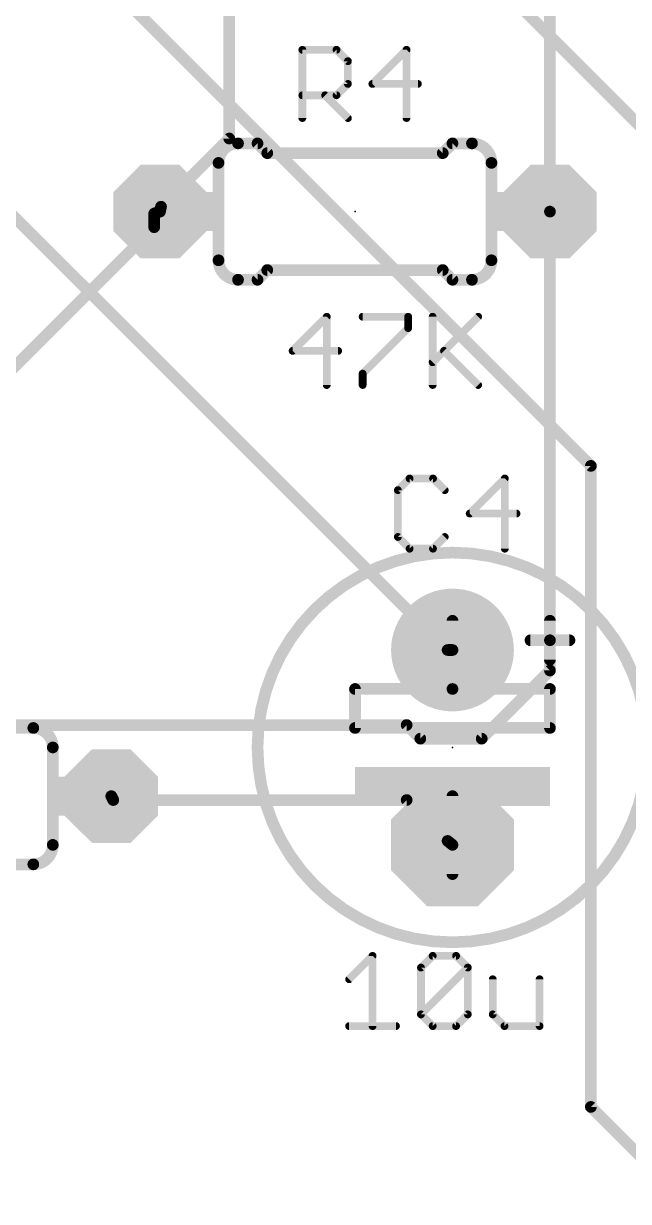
# Model space of a CAD drawing. Extents: x 0 to 101, y -4 to 80.
# Drawn here: x 28.7 to 36.58, y 10.59 to 25.95 of the extents above; entities that cross this region are included whole.
import ezdxf

# ---------------------------------------------------------------- set-up
doc = ezdxf.new("R2010")
doc.units = 0
for name, color, linetype in [('1', 14, 'CONTINUOUS'), ('16', 174, 'CONTINUOUS'), ('17', 94, 'CONTINUOUS'), ('21', 251, 'CONTINUOUS'), ('23', 178, 'CONTINUOUS'), ('25', 251, 'CONTINUOUS'), ('51', 251, 'CONTINUOUS')]:
    doc.layers.add(name, color=color, linetype=linetype)

# ---------------------------------------------------------------- blocks, each defined once
blk = doc.blocks.new('RECT')
blk.add_solid([(-0.5, -0.5), (0.5, -0.5), (-0.5, 0.5), (0.5, 0.5)])
blk = doc.blocks.new('ROUNDP')
at = {"const_width": 0.5}
blk.add_lwpolyline([(0, -0.25, 1), (0, 0.25, 1), (0, -0.25)], format="xyb", dxfattribs=at)
blk = doc.blocks.new('OCTAGONP')
at = {"const_width": 0.5}
blk.add_lwpolyline([(-0.25, -0.1036), (-0.25, 0.1036), (-0.1036, 0.25), (0.1036, 0.25), (0.25, 0.1036), (0.25, -0.1036), (0.1036, -0.25), (-0.1036, -0.25), (-0.25, -0.1036), (-0.25, 0.1036)], dxfattribs=at)

msp = doc.modelspace()

# ---------------------------------------------------------------- linework, layer by layer
at = {"layer": '1', "const_width": 0.1524}
for points in [[(31.3817, 24.4475), (31.3817, 30.4038)], [(35.56, 27.94), (35.56, 23.495)], [(25.0698, 26.9367), (34.2265, 17.78)], [(30.4927, 23.5585), (31.3817, 24.4475)], [(30.4927, 23.5585), (30.48, 23.495)], [(35.56, 23.495), (35.56, 17.5133)], [(34.2265, 17.78), (34.29, 17.78)], [(35.56, 17.5133), (34.671, 16.6243)], [(33.6931, 16.8021), (27.559, 16.8021)], [(33.8709, 16.6243), (33.6931, 16.8021)], [(34.671, 16.6243), (33.8709, 16.6243)], [(29.8704, 15.8242), (29.845, 15.875)], [(33.6931, 15.8242), (29.8704, 15.8242)], [(34.2265, 15.2908), (33.6931, 15.8242)], [(34.2265, 15.2908), (34.29, 15.24)]]:
    msp.add_lwpolyline(points, dxfattribs=at)
at = {"layer": '1', "const_width": 0.0762}
for points in [[(31.3436, 24.4475, 1), (31.4198, 24.4475)], [(31.4086, 24.4206, 1), (31.3548, 24.4744)], [(30.4426, 23.5025, 1), (30.5174, 23.4875)], [(30.4658, 23.5854, 1), (30.5196, 23.5316)], [(30.5301, 23.551, 1), (30.4553, 23.566)], [(35.5981, 23.495, 1), (35.5219, 23.495)], [(35.5219, 23.495, 1), (35.5981, 23.495)], [(34.2265, 17.8181, 1), (34.2265, 17.7419)], [(34.1996, 17.7531, 1), (34.2534, 17.8069)], [(34.29, 17.7419, 1), (34.29, 17.8181)], [(35.5219, 17.5133, 1), (35.5981, 17.5133)], [(35.5869, 17.4864, 1), (35.5331, 17.5402)], [(33.72, 16.829, 1), (33.6662, 16.7752)], [(33.6931, 16.764, 1), (33.6931, 16.8402)], [(33.8709, 16.6624, 1), (33.8709, 16.5862)], [(33.844, 16.5974, 1), (33.8978, 16.6512)], [(34.6441, 16.6512, 1), (34.6979, 16.5974)], [(34.671, 16.5862, 1), (34.671, 16.6624)], [(29.8791, 15.892, 1), (29.8109, 15.858)], [(29.8704, 15.8623, 1), (29.8704, 15.7861)], [(29.8363, 15.8072, 1), (29.9045, 15.8412)], [(33.72, 15.8511, 1), (33.6662, 15.7973)], [(33.6931, 15.7861, 1), (33.6931, 15.8623)], [(34.2503, 15.3206, 1), (34.2027, 15.261)], [(34.1996, 15.2639, 1), (34.2534, 15.3177)], [(34.2662, 15.2102, 1), (34.3138, 15.2698)]]:
    msp.add_lwpolyline(points, format="xyb", dxfattribs=at)
at = {"layer": '16', "const_width": 0.1524}
for points in [[(28.9814, 27.2923), (36.0934, 20.1803)], [(34.0487, 27.2923), (37.0713, 24.2697)], [(30.4038, 23.4696), (30.48, 23.495)], [(30.4038, 23.2918), (30.4038, 23.4696)], [(26.67, 19.558), (30.4038, 23.2918)], [(36.0934, 20.1803), (36.0934, 11.8237)], [(36.0934, 11.8237), (39.0271, 8.89)]]:
    msp.add_lwpolyline(points, dxfattribs=at)
at = {"layer": '16', "const_width": 0.0762}
for points in [[(30.4419, 23.4696, 1), (30.3657, 23.4696)], [(30.3918, 23.5057, 1), (30.4158, 23.4335)], [(30.492, 23.4589, 1), (30.468, 23.5311)], [(30.4307, 23.2649, 1), (30.3769, 23.3187)], [(30.3657, 23.2918, 1), (30.4419, 23.2918)], [(36.1315, 20.1803, 1), (36.0553, 20.1803)], [(36.0665, 20.1534, 1), (36.1203, 20.2072)], [(36.0553, 11.8237, 1), (36.1315, 11.8237)], [(36.1203, 11.8506, 1), (36.0665, 11.7968)]]:
    msp.add_lwpolyline(points, format="xyb", dxfattribs=at)
at = {"layer": '21'}
for points, const_width in [([(31.496, 24.384, 0.4142), (31.242, 24.13)], 0.1524), ([(31.496, 24.4221, 1), (31.496, 24.3459)], 0.0762), ([(31.496, 24.3459, 1), (31.496, 24.4221)], 0.0762), ([(31.7769, 24.4109, 1), (31.7231, 24.3571)], 0.0762), ([(31.75, 24.3459, 1), (31.75, 24.4221)], 0.0762), ([(34.29, 24.4221, 1), (34.29, 24.3459)], 0.0762), ([(34.3169, 24.3571, 1), (34.2631, 24.4109)], 0.0762), ([(34.798, 24.13, 0.4142), (34.544, 24.384)], 0.1524), ([(34.544, 24.4221, 1), (34.544, 24.3459)], 0.0762), ([(34.544, 24.3459, 1), (34.544, 24.4221)], 0.0762), ([(31.877, 24.2951, 1), (31.877, 24.2189)], 0.0762), ([(31.8501, 24.2301, 1), (31.9039, 24.2839)], 0.0762), ([(34.1361, 24.2839, 1), (34.1899, 24.2301)], 0.0762), ([(34.163, 24.2189, 1), (34.163, 24.2951)], 0.0762), ([(31.2039, 24.13, 1), (31.2801, 24.13)], 0.0762), ([(34.7599, 24.13, 1), (34.8361, 24.13)], 0.0762), ([(31.242, 22.86, 0.4142), (31.496, 22.606)], 0.1524), ([(31.2801, 22.86, 1), (31.2039, 22.86)], 0.0762), ([(34.544, 22.606, 0.4142), (34.798, 22.86)], 0.1524), ([(34.8361, 22.86, 1), (34.7599, 22.86)], 0.0762), ([(31.877, 22.7711, 1), (31.877, 22.6949)], 0.0762), ([(31.9039, 22.7061, 1), (31.8501, 22.7599)], 0.0762), ([(34.1899, 22.7599, 1), (34.1361, 22.7061)], 0.0762), ([(34.163, 22.6949, 1), (34.163, 22.7711)], 0.0762), ([(31.496, 22.6441, 1), (31.496, 22.5679)], 0.0762), ([(31.496, 22.5679, 1), (31.496, 22.6441)], 0.0762), ([(31.7231, 22.6329, 1), (31.7769, 22.5791)], 0.0762), ([(31.75, 22.5679, 1), (31.75, 22.6441)], 0.0762), ([(34.29, 22.6441, 1), (34.29, 22.5679)], 0.0762), ([(34.2631, 22.5791, 1), (34.3169, 22.6329)], 0.0762), ([(34.544, 22.6441, 1), (34.544, 22.5679)], 0.0762), ([(34.544, 22.5679, 1), (34.544, 22.6441)], 0.0762), ([(34.29, 13.97, 1), (34.29, 19.05, 1), (34.29, 13.97)], 0.1524), ([(35.5981, 18.161, 1), (35.5219, 18.161)], 0.0762), ([(35.306, 17.9451, 1), (35.306, 17.8689)], 0.0762), ([(35.5981, 17.907, 1), (35.5219, 17.907)], 0.0762), ([(35.56, 17.9451, 1), (35.56, 17.8689)], 0.0762), ([(35.56, 17.8689, 1), (35.56, 17.9451)], 0.0762), ([(35.814, 17.8689, 1), (35.814, 17.9451)], 0.0762), ([(35.5219, 17.907, 1), (35.5981, 17.907)], 0.0762), ([(35.5219, 17.653, 1), (35.5981, 17.653)], 0.0762), ([(29.083, 16.51, 0.4142), (28.829, 16.764)], 0.1524), ([(28.829, 16.8021, 1), (28.829, 16.7259)], 0.0762), ([(28.829, 16.7259, 1), (28.829, 16.8021)], 0.0762), ([(29.0449, 16.51, 1), (29.1211, 16.51)], 0.0762), ([(28.829, 14.986, 0.4142), (29.083, 15.24)], 0.1524), ([(29.1211, 15.24, 1), (29.0449, 15.24)], 0.0762), ([(28.829, 15.0241, 1), (28.829, 14.9479)], 0.0762), ([(28.829, 14.9479, 1), (28.829, 15.0241)], 0.0762)]:
    msp.add_lwpolyline(points, format="xyb", dxfattribs=dict(at, const_width=const_width))
at = {"layer": '21', "const_width": 0.1524}
for points in [[(31.496, 24.384), (31.75, 24.384)], [(31.877, 24.257), (31.75, 24.384)], [(34.163, 24.257), (34.29, 24.384)], [(34.544, 24.384), (34.29, 24.384)], [(34.163, 24.257), (31.877, 24.257)], [(31.877, 22.733), (31.75, 22.606)], [(34.163, 22.733), (31.877, 22.733)], [(34.163, 22.733), (34.29, 22.606)], [(31.496, 22.606), (31.75, 22.606)], [(34.544, 22.606), (34.29, 22.606)], [(35.56, 18.161), (35.56, 17.907)], [(35.306, 17.907), (35.56, 17.907)], [(35.56, 17.907), (35.56, 17.653)], [(35.56, 17.907), (35.814, 17.907)], [(28.829, 16.764), (28.575, 16.764)], [(28.829, 14.986), (28.575, 14.986)]]:
    msp.add_lwpolyline(points, dxfattribs=at)
at = {"layer": '23'}
for p in [(33.02, 23.495), (34.29, 16.51)]:
    msp.add_point(p, dxfattribs=at)
at = {"layer": '25', "const_width": 0.1016}
for points in [[(32.3342, 24.7142), (32.3342, 25.604)], [(32.3342, 25.604), (32.7791, 25.604)], [(32.7791, 25.604), (32.9274, 25.4557)], [(33.6912, 25.604), (33.2463, 25.1591)], [(33.6912, 24.7142), (33.6912, 25.604)], [(32.9274, 25.4557), (32.9274, 25.1591)], [(32.9274, 25.1591), (32.7791, 25.0108)], [(33.2463, 25.1591), (33.8395, 25.1591)], [(32.7791, 25.0108), (32.3342, 25.0108)], [(32.6308, 25.0108), (32.9274, 24.7142)], [(32.6521, 22.1242), (32.2072, 21.6793)], [(32.6521, 21.2344), (32.6521, 22.1242)], [(33.1193, 22.1242), (33.7125, 22.1242)], [(33.7125, 22.1242), (33.7125, 21.9759)], [(34.0315, 22.1242), (34.0315, 21.2344)], [(34.0315, 21.531), (34.6246, 22.1242)], [(33.7125, 21.9759), (33.1193, 21.3827)], [(32.2072, 21.6793), (32.8004, 21.6793)], [(34.1798, 21.6793), (34.6246, 21.2344)], [(33.1193, 21.3827), (33.1193, 21.2344)], [(33.7313, 20.016), (33.5788, 19.8635)], [(34.0364, 20.016), (33.7313, 20.016)], [(34.1889, 19.8635), (34.0364, 20.016)], [(34.9719, 20.016), (34.5143, 19.5584)], [(34.9719, 19.1008), (34.9719, 20.016)], [(33.5788, 19.8635), (33.5788, 19.2533)], [(34.5143, 19.5584), (35.1244, 19.5584)], [(33.5788, 19.2533), (33.7313, 19.1008)], [(34.0364, 19.1008), (34.1889, 19.2533)], [(33.7313, 19.1008), (34.0364, 19.1008)], [(32.9438, 13.4879), (33.2489, 13.793)], [(33.2489, 13.793), (33.2489, 12.8778)], [(33.8793, 13.6405), (34.0318, 13.793)], [(34.0318, 13.793), (34.3369, 13.793)], [(34.3369, 13.793), (34.4894, 13.6405)], [(33.8793, 13.0303), (33.8793, 13.6405)], [(33.8793, 13.0303), (34.4894, 13.6405)], [(34.4894, 13.6405), (34.4894, 13.0303)], [(34.8148, 13.4879), (34.8148, 13.0303)], [(35.425, 12.8778), (35.425, 13.4879)], [(34.0318, 12.8778), (33.8793, 13.0303)], [(34.4894, 13.0303), (34.3369, 12.8778)], [(34.8148, 13.0303), (34.9674, 12.8778)], [(32.9438, 12.8778), (33.5539, 12.8778)], [(34.3369, 12.8778), (34.0318, 12.8778)], [(34.9674, 12.8778), (35.425, 12.8778)]]:
    msp.add_lwpolyline(points, dxfattribs=at)
at = {"layer": '25', "const_width": 0.0508}
for points in [[(32.3596, 25.604, 1), (32.3088, 25.604)], [(32.3342, 25.6294, 1), (32.3342, 25.5786)], [(32.797, 25.6219, 1), (32.7611, 25.586)], [(32.7791, 25.5786, 1), (32.7791, 25.6294)], [(33.7166, 25.604, 1), (33.6658, 25.604)], [(33.7092, 25.586, 1), (33.6732, 25.6219)], [(32.9528, 25.4557, 1), (32.902, 25.4557)], [(32.9094, 25.4377, 1), (32.9453, 25.4736)], [(32.902, 25.1591, 1), (32.9528, 25.1591)], [(32.9453, 25.1411, 1), (32.9094, 25.177)], [(33.2463, 25.1845, 1), (33.2463, 25.1337)], [(33.2284, 25.177, 1), (33.2643, 25.1411)], [(33.8395, 25.1337, 1), (33.8395, 25.1845)], [(32.3342, 25.0362, 1), (32.3342, 24.9854)], [(32.6487, 25.0287, 1), (32.6128, 24.9928)], [(32.7611, 25.0287, 1), (32.797, 24.9928)], [(32.7791, 24.9854, 1), (32.7791, 25.0362)], [(32.3088, 24.7142, 1), (32.3596, 24.7142)], [(32.9094, 24.6962, 1), (32.9453, 24.7322)], [(33.6658, 24.7142, 1), (33.7166, 24.7142)], [(32.6775, 22.1242, 1), (32.6267, 22.1242)], [(32.67, 22.1062, 1), (32.6341, 22.1421)], [(33.1193, 22.1496, 1), (33.1193, 22.0988)], [(33.7379, 22.1242, 1), (33.6871, 22.1242)], [(33.7125, 22.0988, 1), (33.7125, 22.1496)], [(34.0569, 22.1242, 1), (34.0061, 22.1242)], [(34.6426, 22.1062, 1), (34.6067, 22.1421)], [(33.6871, 21.9759, 1), (33.7379, 21.9759)], [(33.7305, 21.9579, 1), (33.6945, 21.9938)], [(32.2072, 21.7047, 1), (32.2072, 21.6539)], [(32.1892, 21.6972, 1), (32.2252, 21.6613)], [(32.8004, 21.6539, 1), (32.8004, 21.7047)], [(34.1977, 21.6972, 1), (34.1618, 21.6613)], [(34.0135, 21.5489, 1), (34.0494, 21.513)], [(33.1447, 21.3827, 1), (33.0939, 21.3827)], [(33.1014, 21.4007, 1), (33.1373, 21.3647)], [(32.6267, 21.2344, 1), (32.6775, 21.2344)], [(33.0939, 21.2344, 1), (33.1447, 21.2344)], [(34.0061, 21.2344, 1), (34.0569, 21.2344)], [(34.6067, 21.2164, 1), (34.6426, 21.2524)], [(33.7313, 20.0414, 1), (33.7313, 19.9906)], [(33.7493, 19.998, 1), (33.7134, 20.0339)], [(34.0544, 20.0339, 1), (34.0184, 19.998)], [(34.0364, 19.9906, 1), (34.0364, 20.0414)], [(34.9973, 20.016, 1), (34.9465, 20.016)], [(34.9899, 19.998, 1), (34.9539, 20.0339)], [(33.6042, 19.8635, 1), (33.5534, 19.8635)], [(33.5608, 19.8814, 1), (33.5968, 19.8455)], [(34.171, 19.8455, 1), (34.2069, 19.8814)], [(34.5143, 19.5838, 1), (34.5143, 19.533)], [(34.4964, 19.5764, 1), (34.5323, 19.5404)], [(35.1244, 19.533, 1), (35.1244, 19.5838)], [(33.5968, 19.2713, 1), (33.5608, 19.2354)], [(33.5534, 19.2533, 1), (33.6042, 19.2533)], [(34.2069, 19.2354, 1), (34.171, 19.2713)], [(33.7313, 19.1262, 1), (33.7313, 19.0754)], [(33.7134, 19.0828, 1), (33.7493, 19.1188)], [(34.0184, 19.1188, 1), (34.0544, 19.0828)], [(34.0364, 19.0754, 1), (34.0364, 19.1262)], [(34.9465, 19.1008, 1), (34.9973, 19.1008)], [(33.2743, 13.793, 1), (33.2235, 13.793)], [(33.2668, 13.775, 1), (33.2309, 13.8109)], [(34.0318, 13.8184, 1), (34.0318, 13.7676)], [(34.0498, 13.775, 1), (34.0139, 13.8109)], [(34.3549, 13.8109, 1), (34.3189, 13.775)], [(34.3369, 13.7676, 1), (34.3369, 13.8184)], [(33.9047, 13.6405, 1), (33.8539, 13.6405)], [(33.8614, 13.6584, 1), (33.8973, 13.6225)], [(34.5148, 13.6405, 1), (34.464, 13.6405)], [(34.5074, 13.6225, 1), (34.4715, 13.6584)], [(34.4715, 13.6225, 1), (34.5074, 13.6584)], [(32.9258, 13.5059, 1), (32.9618, 13.47)], [(34.8402, 13.4879, 1), (34.7894, 13.4879)], [(35.4504, 13.4879, 1), (35.3996, 13.4879)], [(33.8539, 13.0303, 1), (33.9047, 13.0303)], [(33.8973, 13.0483, 1), (33.8614, 13.0124)], [(33.8614, 13.0483, 1), (33.8973, 13.0124)], [(34.464, 13.0303, 1), (34.5148, 13.0303)], [(34.5074, 13.0124, 1), (34.4715, 13.0483)], [(34.7894, 13.0303, 1), (34.8402, 13.0303)], [(34.8328, 13.0483, 1), (34.7969, 13.0124)], [(32.9438, 12.9032, 1), (32.9438, 12.8524)], [(33.2235, 12.8778, 1), (33.2743, 12.8778)], [(33.5539, 12.8524, 1), (33.5539, 12.9032)], [(34.0318, 12.9032, 1), (34.0318, 12.8524)], [(34.0139, 12.8598, 1), (34.0498, 12.8958)], [(34.3189, 12.8958, 1), (34.3549, 12.8598)], [(34.3369, 12.8524, 1), (34.3369, 12.9032)], [(34.9674, 12.9032, 1), (34.9674, 12.8524)], [(34.9494, 12.8598, 1), (34.9853, 12.8958)], [(35.3996, 12.8778, 1), (35.4504, 12.8778)], [(35.425, 12.8524, 1), (35.425, 12.9032)]]:
    msp.add_lwpolyline(points, format="xyb", dxfattribs=at)
at = {"layer": '51'}
for points, const_width in [([(31.242, 22.86), (31.242, 24.13)], 0.1524), ([(34.798, 22.86), (34.798, 24.13)], 0.1524), ([(30.48, 23.495), (30.988, 23.495)], 0.508), ([(35.56, 23.495), (35.052, 23.495)], 0.508), ([(34.29, 18.161), (34.29, 17.272)], 0.1524), ([(34.29, 17.272), (33.02, 17.272)], 0.1524), ([(33.02, 17.272), (33.02, 16.764)], 0.1524), ([(35.56, 17.272), (34.29, 17.272)], 0.1524), ([(35.56, 16.764), (35.56, 17.272)], 0.1524), ([(33.02, 16.764), (35.56, 16.764)], 0.1524), ([(29.083, 16.51), (29.083, 15.24)], 0.1524), ([(29.845, 15.875), (29.337, 15.875)], 0.508), ([(34.29, 15.875), (34.29, 14.859)], 0.1524)]:
    msp.add_lwpolyline(points, dxfattribs=dict(at, const_width=const_width))
for points, const_width in [([(31.2801, 24.13, 1), (31.2039, 24.13)], 0.0762), ([(34.8361, 24.13, 1), (34.7599, 24.13)], 0.0762), ([(30.48, 23.622, 1), (30.48, 23.368)], 0.254), ([(30.988, 23.368, 1), (30.988, 23.622)], 0.254), ([(35.052, 23.622, 1), (35.052, 23.368)], 0.254), ([(35.56, 23.368, 1), (35.56, 23.622)], 0.254), ([(31.2039, 22.86, 1), (31.2801, 22.86)], 0.0762), ([(34.7599, 22.86, 1), (34.8361, 22.86)], 0.0762), ([(34.3281, 18.161, 1), (34.2519, 18.161)], 0.0762), ([(33.02, 17.3101, 1), (33.02, 17.2339)], 0.0762), ([(33.0581, 17.272, 1), (32.9819, 17.272)], 0.0762), ([(34.29, 17.3101, 1), (34.29, 17.2339)], 0.0762), ([(34.2519, 17.272, 1), (34.3281, 17.272)], 0.0762), ([(34.29, 17.2339, 1), (34.29, 17.3101)], 0.0762), ([(35.5981, 17.272, 1), (35.5219, 17.272)], 0.0762), ([(35.56, 17.2339, 1), (35.56, 17.3101)], 0.0762), ([(33.02, 16.8021, 1), (33.02, 16.7259)], 0.0762), ([(32.9819, 16.764, 1), (33.0581, 16.764)], 0.0762), ([(35.5219, 16.764, 1), (35.5981, 16.764)], 0.0762), ([(35.56, 16.7259, 1), (35.56, 16.8021)], 0.0762), ([(29.1211, 16.51, 1), (29.0449, 16.51)], 0.0762), ([(29.337, 16.002, 1), (29.337, 15.748)], 0.254), ([(29.845, 15.748, 1), (29.845, 16.002)], 0.254), ([(34.3281, 15.875, 1), (34.2519, 15.875)], 0.0762), ([(29.0449, 15.24, 1), (29.1211, 15.24)], 0.0762), ([(34.2519, 14.859, 1), (34.3281, 14.859)], 0.0762)]:
    msp.add_lwpolyline(points, format="xyb", dxfattribs=dict(at, const_width=const_width))

# ---------------------------------------------------------------- block references
at = {"layer": '17', "xscale": 1.2192, "yscale": 1.2192}
for p in [(30.48, 23.495), (30.48, 23.495), (35.56, 23.495), (35.56, 23.495)]:
    msp.add_blockref('OCTAGONP', p, dxfattribs=at)
at = {"layer": '17'}
for name, p, xscale, yscale, rotation in [('ROUNDP', (34.29, 17.78), 1.6002, 1.6002, 270), ('ROUNDP', (34.29, 17.78), 1.6002, 1.6002, 270), ('OCTAGONP', (29.845, 15.875), 1.2192, 1.2192, 180), ('OCTAGONP', (29.845, 15.875), 1.2192, 1.2192, 180), ('OCTAGONP', (34.29, 15.24), 1.6002, 1.6002, 270), ('OCTAGONP', (34.29, 15.24), 1.6002, 1.6002, 270)]:
    msp.add_blockref(name, p, dxfattribs=dict(at, xscale=xscale, yscale=yscale, rotation=rotation))
at = {"layer": '51', "xscale": 0.254, "yscale": 0.508}
for p in [(31.115, 23.495), (34.925, 23.495)]:
    msp.add_blockref('RECT', p, dxfattribs=at)
at = {"layer": '51'}
for p, xscale, yscale, rotation in [((29.21, 15.875), 0.254, 0.508, 180), ((34.29, 16.002), 0.508, 2.54, 270)]:
    msp.add_blockref('RECT', p, dxfattribs=dict(at, xscale=xscale, yscale=yscale, rotation=rotation))

doc.saveas('drawing.dxf')
